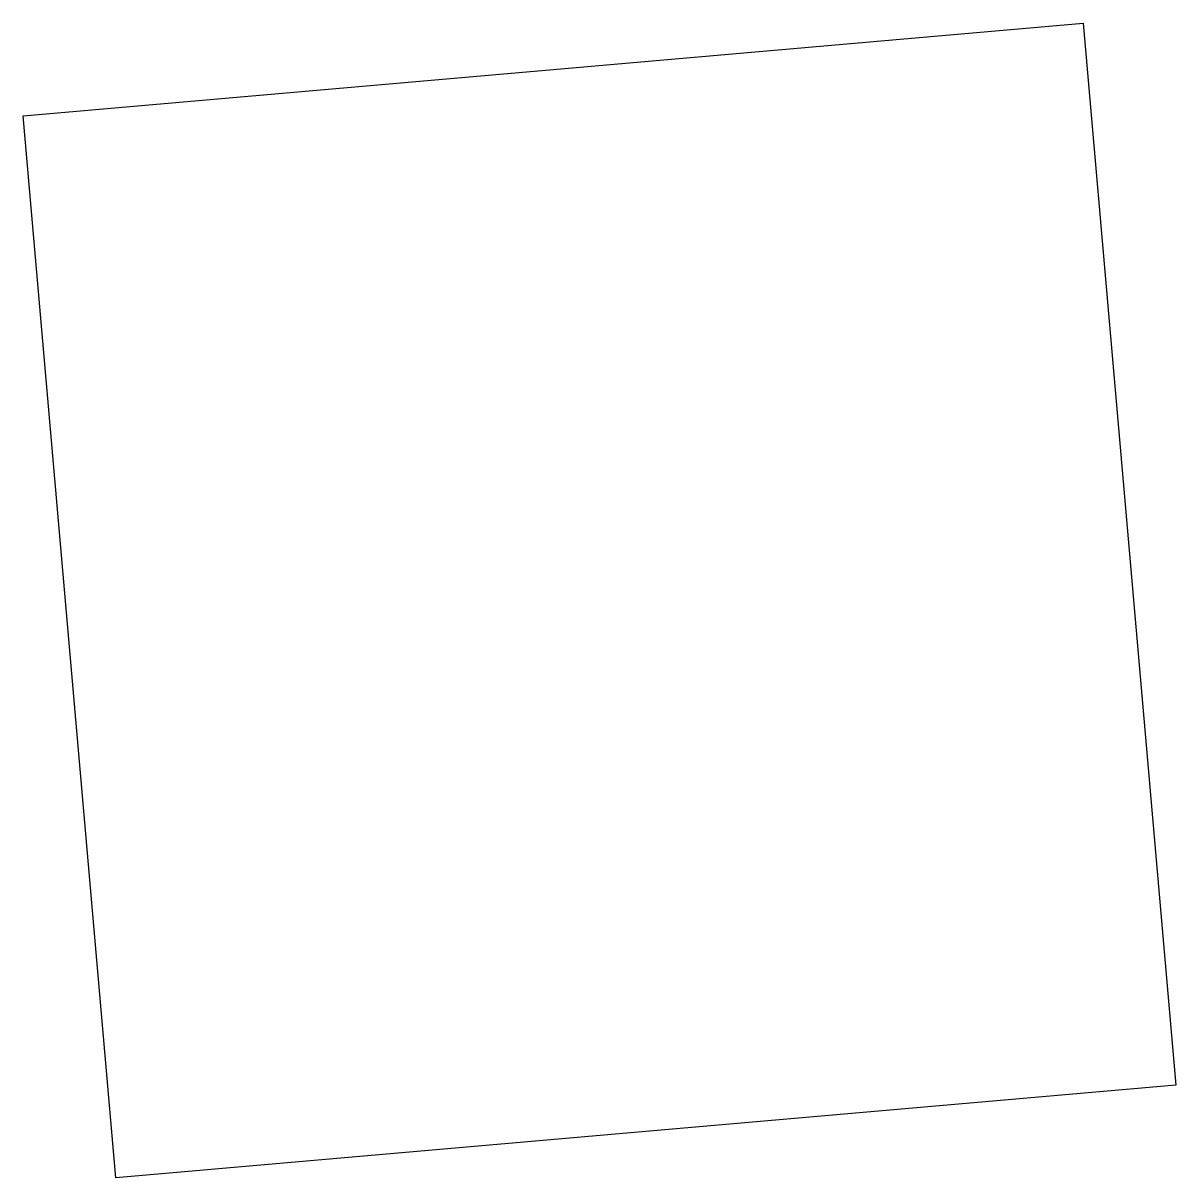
# Model space of a CAD drawing. Extents: x 6805096 to 46905100, y -25788412 to -58651.
# Drawn here: x 8879180 to 9277280, y -13002500 to -12603900 of the extents above; entities that cross this region are included whole.
import ezdxf

# ---------------------------------------------------------------- set-up
doc = ezdxf.new("R2010")
doc.units = 0

msp = doc.modelspace()

# ---------------------------------------------------------------- linework, layer by layer
at = {"layer": 'Layer 1'}
for p, q in [((8879180, -12635900), (9245210, -12603900)), ((8879180, -12635900), (9245210, -12603900)), ((9245210, -12603900), (9277280, -12970500)), ((8911250, -13002500), (8879180, -12635900)), ((8911250, -13002500), (8879180, -12635900)), ((9277280, -12970500), (8911250, -13002500)), ((9277280, -12970500), (8911250, -13002500))]:
    msp.add_line(p, q, dxfattribs=at)

doc.saveas('drawing.dxf')
